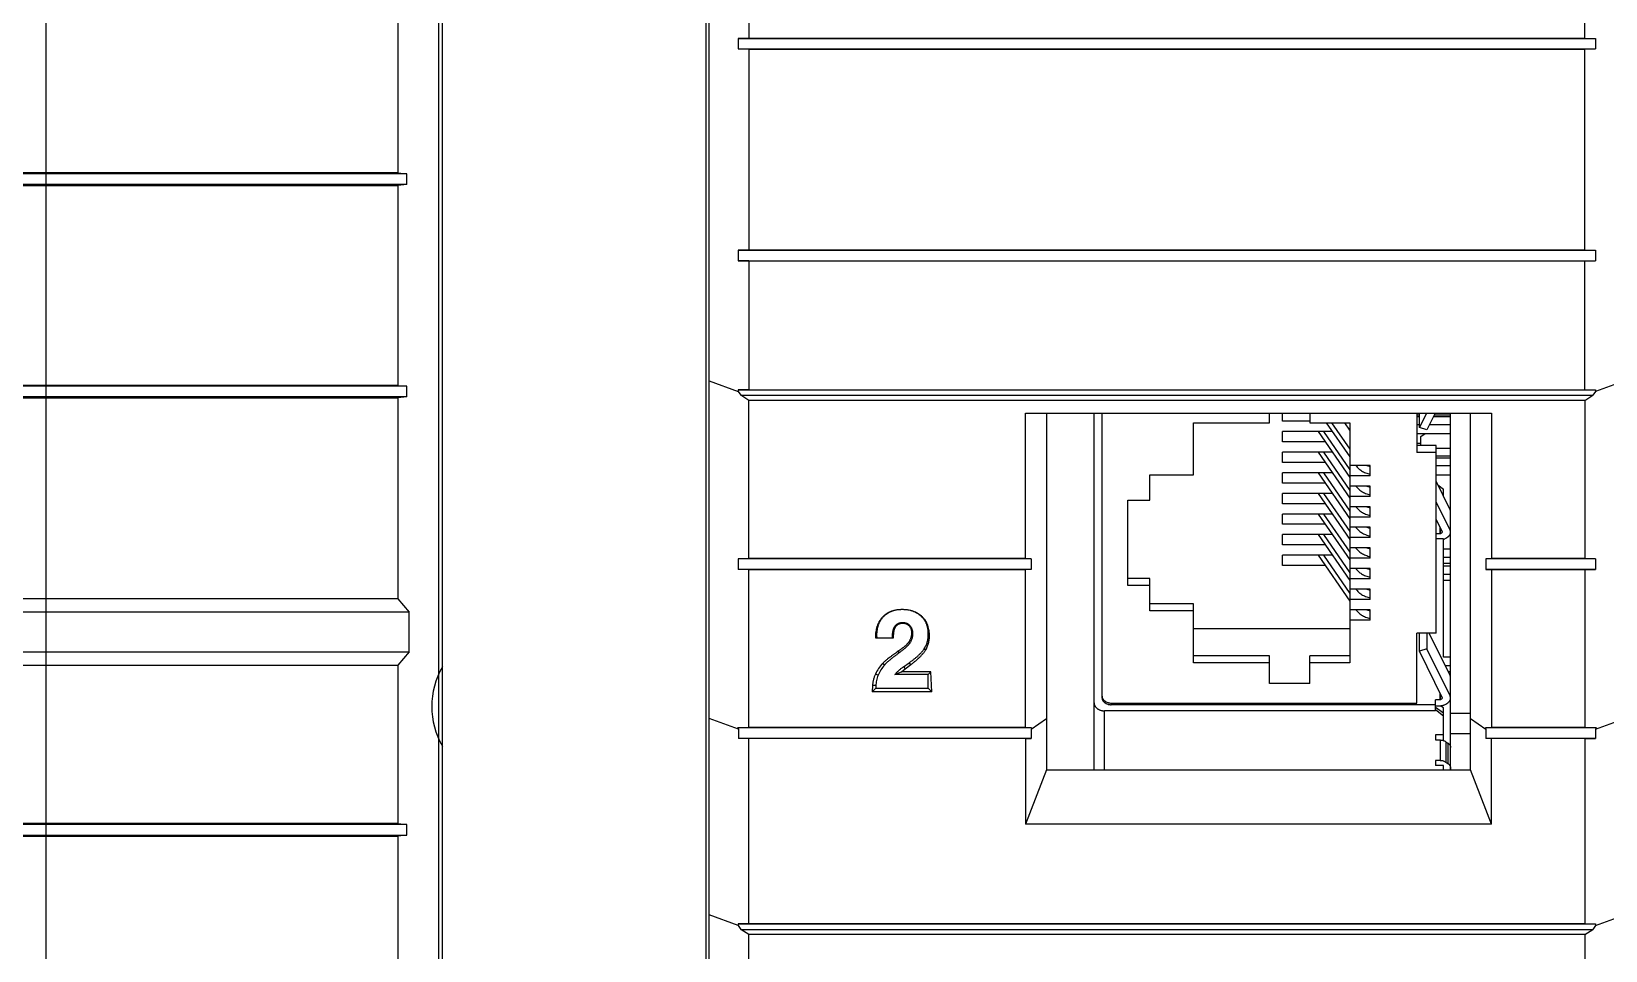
# Model space of a CAD drawing. Header units: millimetres. Extents: x 30557 to 235556, y -116603 to -73383.
# Drawn here: x 52820.7 to 52879.9, y -74009.7 to -73975.1 of the extents above; entities that cross this region are included whole.
import ezdxf

# ---------------------------------------------------------------- set-up
doc = ezdxf.new("R2010")
doc.units = ezdxf.units.MM

# ---------------------------------------------------------------- blocks, each defined once
blk = doc.blocks.new('1756-PA72')
at = {"linetype": 'Continuous'}
for p, q in [((8266.704, 5582.66), (8266.704, 5718.651)), ((8266.563, 5582.66), (8266.563, 5688.909)), ((8265.026, 5638.221), (8265.026, 5630.692)), ((8265.026, 5630.692), (8191.456, 5630.692)), ((8191.484, 5630.222), (8265.026, 5630.222)), ((8265.362, 5630.657), (8191.493, 5630.657)), ((8265.362, 5630.257), (8191.517, 5630.257)), ((8265.026, 5630.692), (8265.362, 5630.657)), ((8265.362, 5630.257), (8265.026, 5630.222)), ((8265.026, 5630.222), (8265.026, 5622.692)), ((8265.362, 5630.257), (8265.362, 5630.657)), ((8265.026, 5622.692), (8192.013, 5622.692)), ((8265.362, 5622.657), (8192.051, 5622.657)), ((8265.026, 5622.692), (8265.362, 5622.657)), ((8265.362, 5622.257), (8265.362, 5622.657)), ((8192.052, 5622.222), (8265.026, 5622.222)), ((8265.362, 5622.257), (8192.084, 5622.257)), ((8265.362, 5622.257), (8265.026, 5622.222)), ((8265.026, 5622.222), (8265.026, 5614.658)), ((8265.026, 5614.658), (8158.015, 5614.658)), ((8265.026, 5614.658), (8265.445, 5614.158)), ((8265.445, 5614.158), (8170.726, 5614.158)), ((8265.445, 5612.658), (8265.445, 5614.158)), ((8170.976, 5612.658), (8265.445, 5612.658)), ((8265.445, 5612.658), (8265.026, 5612.158)), ((8170.939, 5612.158), (8265.026, 5612.158)), ((8265.026, 5612.158), (8265.026, 5606.193)), ((8265.026, 5606.193), (8193.755, 5606.193)), ((8265.362, 5606.158), (8193.795, 5606.158)), ((8265.026, 5606.193), (8265.362, 5606.158)), ((8265.362, 5605.758), (8265.362, 5606.158)), ((8193.816, 5605.723), (8265.026, 5605.723)), ((8193.847, 5605.758), (8265.362, 5605.758)), ((8265.362, 5605.758), (8265.026, 5605.723)), ((8265.026, 5605.723), (8265.026, 5598.194))]:
    blk.add_line(p, q, dxfattribs=at)
blk = doc.blocks.new('1756-EN2TR-Z')
at = {"color": 7, "linetype": 'Continuous'}
for p, q in [((0, 0), (0, 77.377)), ((1.495, 67.221), (1.495, 59.659)), ((32.96, 59.659), (32.96, 67.221)), ((1.495, 59.659), (1.096, 59.652)), ((1.096, 59.652), (1.096, 59.253)), ((1.096, 59.652), (33.358, 59.652)), ((1.096, 59.253), (33.358, 59.253)), ((1.495, 59.246), (1.096, 59.253)), ((1.495, 59.659), (32.96, 59.659)), ((1.495, 59.246), (1.495, 51.685)), ((1.495, 59.246), (32.96, 59.246)), ((32.96, 59.659), (33.358, 59.652)), ((32.96, 59.246), (33.358, 59.253)), ((32.96, 51.685), (32.96, 59.246)), ((33.358, 59.652), (33.358, 59.253)), ((1.495, 51.685), (1.096, 51.678)), ((1.096, 51.678), (33.358, 51.678)), ((1.096, 51.678), (1.096, 51.279)), ((1.495, 51.685), (32.96, 51.685)), ((32.96, 51.685), (33.358, 51.678)), ((33.358, 51.678), (33.358, 51.279)), ((1.096, 51.279), (33.358, 51.279)), ((1.495, 51.272), (1.096, 51.279)), ((1.495, 51.272), (32.96, 51.272)), ((1.495, 51.272), (1.495, 46.424)), ((32.96, 51.272), (33.358, 51.279)), ((32.96, 46.424), (32.96, 51.272)), ((0, 46.761), (1.096, 46.362)), ((1.495, 46.424), (1.096, 46.417)), ((1.096, 46.417), (33.358, 46.417)), ((1.096, 46.417), (1.096, 46.362)), ((1.096, 46.362), (1.193, 46.212)), ((1.495, 46.018), (1.193, 46.212)), ((1.193, 46.212), (33.262, 46.212)), ((1.495, 46.424), (32.96, 46.424)), ((32.96, 46.424), (33.358, 46.417)), ((32.96, 46.018), (33.262, 46.212)), ((33.358, 46.362), (33.262, 46.212)), ((34.455, 46.761), (33.358, 46.362)), ((33.358, 46.417), (33.358, 46.362)), ((32.96, 46.018), (1.495, 46.018)), ((1.495, 40.064), (1.495, 46.018)), ((32.96, 46.018), (32.96, 40.064)), ((11.903, 45.539), (29.446, 45.539)), ((11.903, 40.064), (11.903, 45.539)), ((12.7, 45.539), (12.7, 32.112)), ((14.484, 32.112), (14.484, 45.539)), ((14.783, 45.539), (14.783, 34.828)), ((18.232, 45.179), (21.088, 45.179)), ((18.232, 43.22), (18.232, 45.179)), ((21.088, 45.179), (21.088, 45.539)), ((21.582, 45.234), (21.582, 45.539)), ((22.599, 45.234), (21.582, 45.234)), ((22.599, 45.539), (22.599, 45.179)), ((22.599, 45.179), (24.114, 45.179)), ((23.222, 45.179), (24.114, 43.893)), ((23.424, 45.179), (24.114, 44.184)), ((24.114, 44.904), (23.923, 45.179)), ((24.114, 45.179), (24.114, 36.143)), ((26.635, 45.539), (26.635, 44.064)), ((26.635, 45.484), (26.732, 45.484)), ((26.635, 45.413), (26.732, 45.413)), ((26.635, 45.12), (26.732, 45.12)), ((26.732, 44.997), (26.732, 45.539)), ((26.998, 45.539), (26.732, 44.997)), ((27.318, 45.539), (27.012, 44.917)), ((27.112, 45.12), (27.901, 45.12)), ((27.256, 45.413), (27.901, 45.413)), ((27.291, 45.484), (27.901, 45.484)), ((27.901, 32.112), (27.901, 45.539)), ((28.649, 32.112), (28.649, 45.539)), ((29.446, 45.539), (29.446, 40.064)), ((23.453, 44.846), (21.582, 44.846)), ((21.582, 44.458), (21.582, 44.846)), ((23.184, 44.458), (21.582, 44.458)), ((22.915, 44.846), (24.114, 43.117)), ((23.117, 44.846), (24.114, 43.408)), ((26.635, 44.771), (27.901, 44.771)), ((27.012, 44.917), (26.732, 44.997)), ((26.789, 44.663), (26.943, 44.771)), ((26.789, 44.326), (26.789, 44.663)), ((23.453, 44.071), (21.582, 44.071)), ((21.582, 43.683), (21.582, 44.071)), ((22.915, 44.071), (24.114, 42.341)), ((23.117, 44.071), (24.114, 42.632)), ((27.357, 44.326), (26.635, 44.326)), ((27.357, 44.064), (26.635, 44.064)), ((27.357, 37.259), (27.357, 44.326)), ((27.357, 44.226), (27.901, 44.226)), ((27.357, 43.933), (27.901, 43.933)), ((27.357, 43.861), (27.901, 43.861)), ((23.184, 43.683), (21.582, 43.683)), ((23.453, 43.295), (21.582, 43.295)), ((21.582, 42.907), (21.582, 43.295)), ((22.915, 43.295), (24.114, 41.565)), ((23.117, 43.295), (24.114, 41.856)), ((24.873, 43.571), (24.114, 43.571)), ((24.337, 43.571), (24.34, 43.566)), ((24.745, 43.57), (24.873, 43.532)), ((24.873, 43.183), (24.873, 43.571)), ((27.357, 43.568), (27.901, 43.568)), ((16.589, 43.22), (18.232, 43.22)), ((16.589, 42.265), (16.589, 43.22)), ((23.184, 42.907), (21.582, 42.907)), ((24.873, 43.183), (24.114, 43.183)), ((24.873, 42.795), (24.114, 42.795)), ((24.337, 42.795), (24.34, 42.791)), ((24.745, 42.795), (24.873, 42.756)), ((24.873, 42.407), (24.873, 42.795)), ((27.357, 43.219), (27.901, 43.219)), ((27.882, 41.906), (27.357, 42.974)), ((27.421, 42.844), (27.632, 42.682)), ((27.632, 42.415), (27.632, 42.682)), ((15.75, 42.265), (16.589, 42.265)), ((15.75, 39.057), (15.75, 42.265)), ((23.453, 42.519), (21.582, 42.519)), ((21.582, 42.131), (21.582, 42.519)), ((23.184, 42.131), (21.582, 42.131)), ((22.915, 42.519), (24.114, 40.789)), ((23.117, 42.519), (24.114, 41.08)), ((24.873, 42.407), (24.114, 42.407)), ((27.882, 41.137), (27.357, 42.205)), ((23.453, 41.743), (21.582, 41.743)), ((21.582, 41.355), (21.582, 41.743)), ((22.915, 41.743), (24.114, 40.014)), ((23.117, 41.743), (24.114, 40.305)), ((24.873, 42.019), (24.114, 42.019)), ((24.873, 41.631), (24.114, 41.631)), ((24.337, 42.019), (24.34, 42.015)), ((24.745, 42.019), (24.873, 41.98)), ((24.873, 41.631), (24.873, 42.019)), ((27.602, 41.057), (27.357, 41.555)), ((23.184, 41.355), (21.582, 41.355)), ((23.453, 40.967), (21.582, 40.967)), ((21.582, 40.579), (21.582, 40.967)), ((22.915, 40.967), (24.114, 39.238)), ((23.117, 40.967), (24.114, 39.529)), ((24.873, 41.243), (24.114, 41.243)), ((24.337, 41.243), (24.34, 41.239)), ((24.745, 41.243), (24.873, 41.204)), ((24.873, 40.855), (24.873, 41.243)), ((27.507, 40.999), (27.357, 40.999)), ((27.507, 40.999), (27.526, 41.005)), ((27.526, 41.005), (27.602, 41.057)), ((27.725, 40.834), (27.801, 40.886)), ((23.184, 40.579), (21.582, 40.579)), ((24.873, 40.855), (24.114, 40.855)), ((24.873, 40.467), (24.114, 40.467)), ((24.337, 40.467), (24.34, 40.463)), ((24.745, 40.467), (24.873, 40.429)), ((24.873, 40.079), (24.873, 40.467)), ((27.632, 40.807), (27.357, 40.807)), ((27.632, 36.349), (27.632, 40.807)), ((27.632, 40.428), (27.901, 40.428)), ((1.495, 40.064), (1.096, 40.055)), ((12.115, 40.055), (1.096, 40.055)), ((1.096, 40.055), (1.096, 39.656)), ((11.903, 40.064), (1.495, 40.064)), ((11.903, 40.064), (12.115, 40.055)), ((12.115, 40.055), (12.115, 39.656)), ((23.453, 40.192), (21.582, 40.192)), ((21.582, 39.804), (21.582, 40.192)), ((23.184, 39.804), (21.582, 39.804)), ((22.915, 40.192), (24.114, 38.462)), ((23.117, 40.192), (24.114, 38.753)), ((24.873, 40.079), (24.114, 40.079)), ((24.873, 39.692), (24.114, 39.692)), ((24.337, 39.692), (24.34, 39.687)), ((24.745, 39.691), (24.873, 39.653)), ((24.873, 39.304), (24.873, 39.692)), ((27.632, 40.119), (27.901, 40.119)), ((27.632, 39.89), (27.901, 39.89)), ((27.632, 39.794), (27.901, 39.794)), ((29.446, 40.064), (29.234, 40.055)), ((33.358, 40.055), (29.234, 40.055)), ((29.234, 40.055), (29.234, 39.656)), ((32.96, 40.064), (29.446, 40.064)), ((32.96, 40.064), (33.358, 40.055)), ((33.358, 40.055), (33.358, 39.656)), ((12.115, 39.656), (1.096, 39.656)), ((1.495, 39.647), (1.096, 39.656)), ((11.903, 39.647), (1.495, 39.647)), ((1.495, 33.704), (1.495, 39.647)), ((12.115, 39.656), (11.903, 39.647)), ((11.903, 33.704), (11.903, 39.647)), ((16.589, 39.319), (15.75, 39.319)), ((16.589, 38.103), (16.589, 39.319)), ((24.873, 39.304), (24.114, 39.304)), ((27.632, 39.484), (27.901, 39.484)), ((27.632, 39.255), (27.901, 39.255)), ((33.358, 39.656), (29.234, 39.656)), ((29.234, 39.656), (29.446, 39.647)), ((32.96, 39.647), (29.446, 39.647)), ((29.446, 39.647), (29.446, 33.704)), ((32.96, 39.647), (33.358, 39.656)), ((32.96, 39.647), (32.96, 33.704)), ((16.589, 39.057), (15.75, 39.057)), ((24.873, 38.916), (24.114, 38.916)), ((24.873, 38.528), (24.114, 38.528)), ((24.337, 38.916), (24.34, 38.912)), ((24.745, 38.916), (24.873, 38.877)), ((24.873, 38.528), (24.873, 38.916)), ((18.232, 38.365), (16.589, 38.365)), ((18.232, 38.103), (16.589, 38.103)), ((18.232, 36.143), (18.232, 38.365)), ((24.873, 38.14), (24.114, 38.14)), ((24.337, 38.14), (24.34, 38.136)), ((24.745, 38.14), (24.873, 38.101)), ((24.873, 37.752), (24.873, 38.14)), ((24.114, 37.417), (18.232, 37.417)), ((24.873, 37.752), (24.114, 37.752)), ((6.257, 37.18), (6.254, 37.079)), ((6.254, 37.079), (6.941, 37.079)), ((6.301, 37.18), (6.303, 37.079)), ((27.357, 37.259), (26.635, 37.259)), ((26.635, 34.625), (26.635, 37.259)), ((26.732, 36.581), (26.732, 37.259)), ((27.012, 37.259), (27.012, 36.662)), ((27.882, 35.661), (27.097, 37.259)), ((7.312, 35.993), (7.526, 36.143)), ((21.088, 36.405), (18.232, 36.405)), ((21.088, 36.143), (18.232, 36.143)), ((21.088, 35.366), (21.088, 36.405)), ((24.114, 36.405), (22.599, 36.405)), ((22.599, 35.366), (22.599, 36.405)), ((24.114, 36.143), (22.599, 36.143)), ((27.012, 36.662), (26.732, 36.581)), ((27.602, 34.811), (26.732, 36.581)), ((27.882, 34.892), (27.012, 36.662)), ((27.901, 36.349), (27.632, 36.349)), ((8.24, 35.696), (6.99, 35.696)), ((7.238, 35.802), (7.37, 35.911)), ((8.345, 35.802), (7.238, 35.802)), ((7.37, 35.911), (7.59, 36.074)), ((8.24, 35.696), (8.345, 35.802)), ((8.24, 35.189), (8.24, 35.696)), ((8.378, 35.051), (8.345, 35.802)), ((27.901, 36.028), (27.701, 36.028)), ((27.901, 35.799), (27.814, 35.799)), ((6.145, 35.284), (6.135, 35.051)), ((6.273, 35.189), (6.135, 35.051)), ((8.378, 35.051), (6.135, 35.051)), ((6.273, 35.284), (6.273, 35.189)), ((6.273, 35.189), (8.24, 35.189)), ((8.24, 35.189), (8.378, 35.051)), ((22.599, 35.366), (21.088, 35.366)), ((15.132, 34.625), (26.635, 34.625)), ((27.333, 34.561), (15.132, 34.561)), ((27.507, 34.753), (27.333, 34.753)), ((27.333, 34.332), (27.333, 34.753)), ((27.333, 34.524), (27.507, 34.524)), ((27.632, 34.251), (27.333, 34.461)), ((27.333, 34.38), (27.632, 34.149)), ((27.507, 34.753), (27.526, 34.759)), ((27.632, 34.443), (27.516, 34.525)), ((27.526, 34.759), (27.602, 34.811)), ((27.632, 33.216), (27.632, 34.443)), ((27.725, 34.588), (27.801, 34.64)), ((1.097, 33.639), (0, 34.039)), ((12.115, 33.639), (12.7, 34.039)), ((27.333, 34.332), (14.883, 34.332)), ((28.649, 34.039), (29.234, 33.639)), ((33.358, 33.639), (34.455, 34.039)), ((1.495, 33.704), (1.062, 33.694)), ((12.134, 33.694), (1.062, 33.694)), ((1.062, 33.694), (1.097, 33.639)), ((1.097, 33.639), (1.097, 33.295)), ((1.495, 33.288), (1.097, 33.295)), ((12.115, 33.295), (1.097, 33.295)), ((11.903, 33.704), (1.495, 33.704)), ((11.903, 33.288), (1.495, 33.288)), ((1.495, 26.317), (1.495, 33.288)), ((11.903, 33.704), (12.134, 33.694)), ((11.903, 33.288), (12.115, 33.295)), ((11.903, 33.288), (11.903, 30.06)), ((12.134, 33.694), (12.115, 33.639)), ((12.115, 33.639), (12.115, 33.295)), ((27.632, 33.427), (27.333, 33.427)), ((27.333, 33.427), (27.333, 33.235)), ((27.333, 33.235), (27.507, 33.235)), ((29.446, 33.704), (29.215, 33.694)), ((33.393, 33.694), (29.215, 33.694)), ((29.215, 33.694), (29.234, 33.639)), ((29.234, 33.639), (29.234, 33.295)), ((33.358, 33.295), (29.234, 33.295)), ((29.446, 33.288), (29.234, 33.295)), ((32.96, 33.704), (29.446, 33.704)), ((32.96, 33.288), (29.446, 33.288)), ((29.446, 30.06), (29.446, 33.288)), ((32.96, 33.704), (33.393, 33.694)), ((32.96, 33.288), (33.358, 33.295)), ((32.96, 33.288), (32.96, 26.317)), ((33.393, 33.694), (33.358, 33.639)), ((33.358, 33.639), (33.358, 33.295)), ((27.725, 33.171), (27.801, 33.119)), ((12.7, 32.112), (11.903, 30.06)), ((12.7, 32.112), (28.649, 32.112)), ((27.507, 32.466), (27.333, 32.466)), ((27.333, 32.466), (27.333, 32.274)), ((27.632, 32.274), (27.333, 32.274)), ((27.632, 32.112), (27.632, 32.274)), ((27.725, 32.402), (27.801, 32.35)), ((29.446, 30.06), (28.649, 32.112)), ((29.446, 30.06), (11.903, 30.06)), ((1.096, 26.256), (0, 26.655)), ((1.495, 26.317), (1.096, 26.31)), ((1.096, 26.31), (33.358, 26.31)), ((1.096, 26.31), (1.096, 26.256)), ((1.096, 26.256), (1.193, 26.106)), ((1.193, 26.106), (33.262, 26.106)), ((1.495, 25.912), (1.193, 26.106)), ((32.96, 26.317), (1.495, 26.317)), ((32.96, 26.317), (33.358, 26.31)), ((32.96, 25.912), (33.262, 26.106)), ((33.358, 26.256), (33.262, 26.106)), ((33.358, 26.256), (34.455, 26.655)), ((33.358, 26.31), (33.358, 26.256)), ((32.96, 25.912), (1.495, 25.912)), ((1.495, 20.426), (1.495, 25.912)), ((32.96, 25.912), (32.96, 20.426))]:
    blk.add_line(p, q, dxfattribs=at)
at = {"color": 9, "linetype": 'Continuous'}
for p, q in [((26.789, 44.402), (26.635, 44.402)), ((24.34, 43.566), (24.34, 43.571)), ((24.34, 42.791), (24.34, 42.795)), ((24.34, 42.015), (24.34, 42.019)), ((27.882, 41.906), (27.882, 41.137)), ((24.34, 41.239), (24.34, 41.243)), ((27.507, 40.999), (27.507, 41.251)), ((27.526, 41.005), (27.526, 41.211)), ((24.34, 40.463), (24.34, 40.467)), ((24.34, 39.687), (24.34, 39.692)), ((24.34, 38.912), (24.34, 38.916)), ((7.268, 38.143), (7.268, 38.145)), ((24.34, 38.136), (24.34, 38.14)), ((6.553, 37.873), (6.543, 37.882)), ((7.001, 37.532), (7.024, 37.514)), ((7.282, 37.66), (7.282, 37.635)), ((7.555, 37.541), (7.533, 37.522)), ((7.975, 37.896), (7.984, 37.905)), ((6.301, 37.18), (6.257, 37.18)), ((7.562, 36.902), (7.514, 36.931)), ((7.657, 37.239), (7.616, 37.239)), ((8.246, 37.215), (8.289, 37.215)), ((7.154, 36.519), (7.112, 36.576)), ((8.096, 36.673), (8.153, 36.636)), ((6.358, 35.676), (6.258, 35.718)), ((6.595, 36.056), (6.527, 36.117)), ((7.312, 35.993), (7.37, 35.911)), ((27.882, 35.661), (27.882, 34.892)), ((6.273, 35.284), (6.145, 35.284)), ((27.507, 34.753), (27.507, 35.005)), ((27.526, 34.759), (27.526, 34.965)), ((15.132, 34.561), (15.132, 34.625)), ((14.883, 32.112), (14.883, 34.332)), ((28.649, 34.233), (27.901, 34.233)), ((27.507, 33.235), (27.507, 32.466)), ((28.649, 33.471), (27.901, 33.471)), ((27.725, 33.171), (27.725, 32.402)), ((27.801, 33.119), (27.801, 32.35))]:
    blk.add_line(p, q, dxfattribs=at)
at = {"color": 7, "linetype": 'Continuous'}
for centre, radius, start, end in [((7.605, 35.099), 1.483, 136.66153, 155.34403), ((7.603, 35.164), 1.346, 138.48377, 157.64085)]:
    blk.add_arc(centre, radius, start, end, dxfattribs=at)
for points, knots in [([(24.34, 43.566), (24.353, 43.548), (24.382, 43.511), (24.433, 43.459), (24.491, 43.412), (24.556, 43.368), (24.628, 43.329), (24.705, 43.294), (24.787, 43.264), (24.844, 43.248), (24.873, 43.241)], [0, 0, 0, 0, 0.107895, 0.220681, 0.338599, 0.461674, 0.589744, 0.722483, 0.859427, 1, 1, 1, 1]), ([(24.34, 42.791), (24.353, 42.772), (24.382, 42.735), (24.433, 42.684), (24.491, 42.636), (24.556, 42.592), (24.628, 42.553), (24.705, 42.518), (24.787, 42.488), (24.844, 42.472), (24.873, 42.465)], [0, 0, 0, 0, 0.107895, 0.220681, 0.338599, 0.461674, 0.589744, 0.722483, 0.859427, 1, 1, 1, 1]), ([(24.34, 42.015), (24.353, 41.996), (24.382, 41.959), (24.433, 41.908), (24.491, 41.86), (24.556, 41.816), (24.628, 41.777), (24.705, 41.742), (24.787, 41.713), (24.844, 41.696), (24.873, 41.689)], [0, 0, 0, 0, 0.107895, 0.220681, 0.338599, 0.461674, 0.589744, 0.722483, 0.859427, 1, 1, 1, 1]), ([(27.901, 41.826), (27.901, 41.832), (27.9, 41.846), (27.897, 41.867), (27.891, 41.887), (27.885, 41.9), (27.882, 41.906)], [0, 0, 0, 0, 0.246623, 0.494637, 0.745362, 1, 1, 1, 1]), ([(24.34, 41.239), (24.353, 41.22), (24.382, 41.183), (24.433, 41.132), (24.491, 41.084), (24.556, 41.041), (24.628, 41.001), (24.705, 40.966), (24.787, 40.937), (24.844, 40.921), (24.873, 40.913)], [0, 0, 0, 0, 0.107895, 0.220681, 0.338599, 0.461674, 0.589744, 0.722483, 0.859427, 1, 1, 1, 1]), ([(27.801, 40.886), (27.809, 40.891), (27.824, 40.902), (27.844, 40.921), (27.861, 40.941), (27.875, 40.963), (27.887, 40.985), (27.895, 41.009), (27.9, 41.033), (27.901, 41.049), (27.901, 41.057)], [0, 0, 0, 0, 0.136211, 0.26867, 0.397437, 0.522745, 0.645003, 0.764794, 0.882846, 1, 1, 1, 1]), ([(27.901, 41.057), (27.901, 41.064), (27.9, 41.077), (27.897, 41.098), (27.891, 41.118), (27.885, 41.131), (27.882, 41.137)], [0, 0, 0, 0, 0.246623, 0.494637, 0.745362, 1, 1, 1, 1]), ([(24.34, 40.463), (24.353, 40.444), (24.382, 40.407), (24.433, 40.356), (24.491, 40.309), (24.556, 40.265), (24.628, 40.225), (24.705, 40.191), (24.787, 40.161), (24.844, 40.145), (24.873, 40.138)], [0, 0, 0, 0, 0.107895, 0.220681, 0.338599, 0.461674, 0.589744, 0.722483, 0.859427, 1, 1, 1, 1]), ([(27.632, 40.789), (27.649, 40.794), (27.681, 40.807), (27.711, 40.824), (27.725, 40.834)], [0, 0, 0, 0, 0.508868, 1, 1, 1, 1]), ([(24.34, 39.687), (24.353, 39.669), (24.382, 39.632), (24.433, 39.58), (24.491, 39.533), (24.556, 39.489), (24.628, 39.45), (24.705, 39.415), (24.787, 39.385), (24.844, 39.369), (24.873, 39.362)], [0, 0, 0, 0, 0.107895, 0.220681, 0.338599, 0.461674, 0.589744, 0.722483, 0.859427, 1, 1, 1, 1]), ([(24.34, 38.912), (24.353, 38.893), (24.382, 38.856), (24.433, 38.805), (24.491, 38.757), (24.556, 38.713), (24.628, 38.674), (24.705, 38.639), (24.787, 38.609), (24.844, 38.593), (24.873, 38.586)], [0, 0, 0, 0, 0.107895, 0.220681, 0.338599, 0.461674, 0.589744, 0.722483, 0.859427, 1, 1, 1, 1]), ([(7.268, 38.145), (7.233, 38.145), (7.164, 38.143), (7.061, 38.132), (6.976, 38.115), (6.911, 38.098), (6.863, 38.082), (6.816, 38.064), (6.771, 38.044), (6.728, 38.022), (6.687, 37.997), (6.648, 37.971), (6.611, 37.943), (6.576, 37.913), (6.554, 37.893), (6.543, 37.882)], [0, 0, 0, 0, 0.131432, 0.262372, 0.392165, 0.456403, 0.520052, 0.583013, 0.645199, 0.706544, 0.767006, 0.826566, 0.88523, 0.943027, 1, 1, 1, 1]), ([(7.268, 38.143), (7.23, 38.143), (7.157, 38.14), (7.051, 38.127), (6.967, 38.11), (6.903, 38.091), (6.858, 38.075), (6.814, 38.057), (6.772, 38.037), (6.731, 38.015), (6.692, 37.991), (6.655, 37.964), (6.619, 37.936), (6.585, 37.905), (6.564, 37.884), (6.553, 37.873)], [0, 0, 0, 0, 0.143022, 0.278481, 0.407415, 0.46982, 0.531049, 0.591272, 0.650663, 0.709407, 0.767688, 0.825698, 0.883627, 0.941665, 1, 1, 1, 1]), ([(7.984, 37.905), (7.972, 37.915), (7.949, 37.934), (7.913, 37.961), (7.875, 37.986), (7.835, 38.01), (7.794, 38.032), (7.751, 38.052), (7.707, 38.071), (7.661, 38.087), (7.614, 38.101), (7.55, 38.117), (7.468, 38.132), (7.368, 38.143), (7.301, 38.145), (7.268, 38.145)], [0, 0, 0, 0, 0.057691, 0.116127, 0.175333, 0.235319, 0.296081, 0.357597, 0.419826, 0.482712, 0.546185, 0.610164, 0.739275, 0.869411, 1, 1, 1, 1]), ([(7.975, 37.896), (7.964, 37.906), (7.941, 37.926), (7.905, 37.954), (7.868, 37.98), (7.83, 38.004), (7.79, 38.026), (7.75, 38.046), (7.707, 38.065), (7.664, 38.081), (7.619, 38.096), (7.557, 38.113), (7.475, 38.129), (7.373, 38.14), (7.303, 38.143), (7.268, 38.143)], [0, 0, 0, 0, 0.059194, 0.118147, 0.177007, 0.235926, 0.295055, 0.354546, 0.414547, 0.475205, 0.536661, 0.599054, 0.727144, 0.860496, 1, 1, 1, 1]), ([(24.34, 38.136), (24.353, 38.117), (24.382, 38.08), (24.433, 38.029), (24.491, 37.981), (24.556, 37.937), (24.628, 37.898), (24.705, 37.863), (24.787, 37.834), (24.844, 37.817), (24.873, 37.81)], [0, 0, 0, 0, 0.107895, 0.220681, 0.338599, 0.461674, 0.589744, 0.722483, 0.859427, 1, 1, 1, 1]), ([(6.543, 37.882), (6.531, 37.87), (6.507, 37.845), (6.474, 37.806), (6.443, 37.765), (6.415, 37.724), (6.39, 37.681), (6.367, 37.638), (6.346, 37.594), (6.328, 37.549), (6.313, 37.504), (6.294, 37.444), (6.277, 37.367), (6.263, 37.274), (6.258, 37.212), (6.257, 37.18)], [0, 0, 0, 0, 0.067093, 0.133257, 0.198545, 0.263019, 0.326754, 0.389828, 0.452322, 0.514315, 0.575883, 0.637097, 0.758683, 0.879539, 1, 1, 1, 1]), ([(6.553, 37.873), (6.543, 37.862), (6.522, 37.839), (6.494, 37.804), (6.467, 37.767), (6.442, 37.729), (6.42, 37.69), (6.399, 37.65), (6.38, 37.608), (6.364, 37.565), (6.349, 37.521), (6.336, 37.476), (6.325, 37.43), (6.314, 37.366), (6.304, 37.283), (6.301, 37.215), (6.301, 37.18)], [0, 0, 0, 0, 0.060673, 0.120877, 0.180767, 0.240503, 0.300243, 0.360145, 0.420366, 0.481056, 0.542366, 0.604437, 0.667407, 0.731406, 0.862949, 1, 1, 1, 1]), ([(6.892, 37.079), (6.892, 37.092), (6.893, 37.118), (6.895, 37.156), (6.898, 37.193), (6.901, 37.228), (6.905, 37.262), (6.91, 37.294), (6.916, 37.325), (6.922, 37.354), (6.929, 37.381), (6.937, 37.407), (6.946, 37.432), (6.955, 37.455), (6.966, 37.477), (6.98, 37.503), (6.992, 37.521), (7.001, 37.532)], [0, 0, 0, 0, 0.083697, 0.164333, 0.241935, 0.316535, 0.388171, 0.456886, 0.52273, 0.585763, 0.646053, 0.703682, 0.758743, 0.811346, 0.861619, 0.909709, 1, 1, 1, 1]), ([(6.941, 37.079), (6.941, 37.097), (6.94, 37.134), (6.942, 37.19), (6.944, 37.236), (6.948, 37.273), (6.952, 37.3), (6.956, 37.328), (6.961, 37.355), (6.967, 37.383), (6.975, 37.41), (6.984, 37.437), (6.995, 37.463), (7.008, 37.489), (7.019, 37.506), (7.024, 37.514)], [0, 0, 0, 0, 0.123367, 0.246746, 0.370214, 0.432022, 0.493904, 0.555892, 0.618026, 0.680365, 0.74299, 0.806024, 0.86965, 0.934156, 1, 1, 1, 1]), ([(7.001, 37.532), (7.009, 37.543), (7.023, 37.557), (7.042, 37.575), (7.057, 37.588), (7.072, 37.599), (7.088, 37.61), (7.105, 37.619), (7.122, 37.628), (7.14, 37.635), (7.158, 37.642), (7.177, 37.647), (7.204, 37.653), (7.239, 37.658), (7.267, 37.66), (7.282, 37.66)], [0, 0, 0, 0, 0.124886, 0.185977, 0.246424, 0.306441, 0.366247, 0.426064, 0.486115, 0.546621, 0.607799, 0.669857, 0.732999, 0.863247, 1, 1, 1, 1]), ([(7.024, 37.514), (7.031, 37.523), (7.042, 37.536), (7.057, 37.552), (7.07, 37.564), (7.084, 37.575), (7.098, 37.585), (7.114, 37.595), (7.13, 37.604), (7.147, 37.611), (7.165, 37.618), (7.184, 37.623), (7.209, 37.629), (7.242, 37.634), (7.269, 37.635), (7.282, 37.635)], [0, 0, 0, 0, 0.112799, 0.170338, 0.228754, 0.288132, 0.348544, 0.410032, 0.472602, 0.536211, 0.600771, 0.666157, 0.732216, 0.865661, 1, 1, 1, 1]), ([(7.282, 37.66), (7.296, 37.66), (7.324, 37.658), (7.364, 37.653), (7.396, 37.645), (7.42, 37.637), (7.437, 37.63), (7.454, 37.622), (7.47, 37.613), (7.486, 37.603), (7.501, 37.593), (7.516, 37.581), (7.534, 37.565), (7.547, 37.551), (7.555, 37.541)], [0, 0, 0, 0, 0.137316, 0.268355, 0.394382, 0.455967, 0.516827, 0.577147, 0.637116, 0.696925, 0.756761, 0.816812, 0.877259, 1, 1, 1, 1]), ([(7.282, 37.635), (7.295, 37.635), (7.32, 37.634), (7.351, 37.63), (7.376, 37.624), (7.394, 37.619), (7.411, 37.613), (7.428, 37.606), (7.444, 37.598), (7.459, 37.589), (7.474, 37.579), (7.487, 37.569), (7.5, 37.558), (7.516, 37.543), (7.526, 37.531), (7.533, 37.522)], [0, 0, 0, 0, 0.133701, 0.266569, 0.332393, 0.397606, 0.46207, 0.525668, 0.588314, 0.649956, 0.710583, 0.770217, 0.828906, 0.886719, 1, 1, 1, 1]), ([(7.533, 37.522), (7.541, 37.512), (7.557, 37.491), (7.576, 37.457), (7.591, 37.422), (7.602, 37.386), (7.61, 37.35), (7.616, 37.301), (7.617, 37.264), (7.616, 37.239)], [0, 0, 0, 0, 0.131495, 0.260011, 0.386137, 0.510488, 0.633634, 0.756055, 1, 1, 1, 1]), ([(7.555, 37.541), (7.564, 37.532), (7.58, 37.511), (7.6, 37.478), (7.618, 37.443), (7.632, 37.406), (7.644, 37.367), (7.652, 37.326), (7.656, 37.284), (7.657, 37.254), (7.657, 37.239)], [0, 0, 0, 0, 0.118924, 0.237653, 0.357199, 0.478553, 0.602662, 0.730411, 0.862612, 1, 1, 1, 1]), ([(8.246, 37.215), (8.246, 37.25), (8.244, 37.319), (8.233, 37.404), (8.22, 37.468), (8.208, 37.515), (8.194, 37.56), (8.179, 37.603), (8.16, 37.645), (8.14, 37.685), (8.118, 37.724), (8.094, 37.762), (8.067, 37.798), (8.039, 37.832), (8.008, 37.865), (7.986, 37.886), (7.975, 37.896)], [0, 0, 0, 0, 0.140259, 0.27366, 0.338142, 0.40133, 0.463382, 0.524463, 0.584749, 0.644419, 0.703657, 0.762653, 0.821596, 0.880677, 0.940084, 1, 1, 1, 1]), ([(8.289, 37.215), (8.288, 37.246), (8.284, 37.292), (8.276, 37.354), (8.265, 37.416), (8.251, 37.477), (8.232, 37.537), (8.215, 37.582), (8.196, 37.626), (8.174, 37.669), (8.15, 37.712), (8.122, 37.754), (8.092, 37.794), (8.059, 37.833), (8.023, 37.87), (7.997, 37.894), (7.984, 37.905)], [0, 0, 0, 0, 0.119761, 0.179789, 0.239966, 0.36095, 0.421913, 0.483281, 0.54514, 0.607584, 0.670714, 0.734633, 0.799438, 0.865223, 0.932059, 1, 1, 1, 1]), ([(7.514, 36.931), (7.512, 36.926), (7.506, 36.918), (7.493, 36.9), (7.476, 36.879), (7.455, 36.855), (7.432, 36.831), (7.408, 36.808), (7.384, 36.785), (7.358, 36.763), (7.333, 36.741), (7.307, 36.719), (7.28, 36.698), (7.253, 36.677), (7.216, 36.65), (7.17, 36.616), (7.132, 36.59), (7.112, 36.576)], [0, 0, 0, 0, 0.029342, 0.058928, 0.118723, 0.179233, 0.240339, 0.301948, 0.363991, 0.426411, 0.489165, 0.552217, 0.615537, 0.679104, 0.742894, 0.871084, 1, 1, 1, 1]), ([(7.562, 36.902), (7.558, 36.896), (7.549, 36.882), (7.535, 36.861), (7.519, 36.84), (7.501, 36.818), (7.481, 36.796), (7.46, 36.774), (7.437, 36.75), (7.413, 36.727), (7.386, 36.703), (7.358, 36.678), (7.328, 36.653), (7.297, 36.627), (7.263, 36.6), (7.216, 36.564), (7.179, 36.537), (7.154, 36.519)], [0, 0, 0, 0, 0.042093, 0.086643, 0.133736, 0.183445, 0.235832, 0.290951, 0.348847, 0.40956, 0.473123, 0.539568, 0.60892, 0.681201, 0.756433, 0.834634, 1, 1, 1, 1]), ([(7.616, 37.239), (7.615, 37.226), (7.613, 37.199), (7.607, 37.159), (7.599, 37.12), (7.587, 37.081), (7.573, 37.042), (7.556, 37.004), (7.537, 36.967), (7.522, 36.943), (7.514, 36.931)], [0, 0, 0, 0, 0.122086, 0.244537, 0.367599, 0.491522, 0.616545, 0.742873, 0.870659, 1, 1, 1, 1]), ([(7.657, 37.239), (7.657, 37.224), (7.656, 37.195), (7.652, 37.151), (7.644, 37.108), (7.634, 37.065), (7.62, 37.023), (7.604, 36.982), (7.585, 36.942), (7.57, 36.915), (7.562, 36.902)], [0, 0, 0, 0, 0.125688, 0.249885, 0.373253, 0.496449, 0.620118, 0.744881, 0.871325, 1, 1, 1, 1]), ([(8.096, 36.673), (8.108, 36.692), (8.132, 36.732), (8.162, 36.793), (8.188, 36.858), (8.209, 36.924), (8.226, 36.993), (8.238, 37.065), (8.245, 37.139), (8.246, 37.189), (8.246, 37.215)], [0, 0, 0, 0, 0.120442, 0.240852, 0.361912, 0.4843, 0.60868, 0.735691, 0.865942, 1, 1, 1, 1]), ([(8.153, 36.636), (8.166, 36.658), (8.191, 36.704), (8.222, 36.774), (8.247, 36.846), (8.266, 36.919), (8.279, 36.992), (8.288, 37.067), (8.291, 37.141), (8.29, 37.19), (8.289, 37.215)], [0, 0, 0, 0, 0.129143, 0.256428, 0.382215, 0.506854, 0.630676, 0.753976, 0.877012, 1, 1, 1, 1]), ([(7.112, 36.576), (7.086, 36.559), (7.047, 36.532), (6.996, 36.496), (6.957, 36.468), (6.919, 36.441), (6.88, 36.413), (6.843, 36.385), (6.793, 36.348), (6.744, 36.31), (6.695, 36.271), (6.66, 36.241), (6.625, 36.211), (6.591, 36.18), (6.558, 36.149), (6.537, 36.128), (6.527, 36.117)], [0, 0, 0, 0, 0.127167, 0.190624, 0.253987, 0.317242, 0.38038, 0.443385, 0.50624, 0.631412, 0.693677, 0.755682, 0.81738, 0.878717, 0.939621, 1, 1, 1, 1]), ([(7.154, 36.519), (7.121, 36.495), (7.058, 36.449), (6.982, 36.392), (6.924, 36.348), (6.885, 36.317), (6.847, 36.287), (6.811, 36.257), (6.777, 36.229), (6.745, 36.201), (6.715, 36.175), (6.687, 36.149), (6.661, 36.125), (6.637, 36.101), (6.615, 36.079), (6.602, 36.064), (6.595, 36.056)], [0, 0, 0, 0, 0.166723, 0.321458, 0.394335, 0.464221, 0.531119, 0.595035, 0.655972, 0.713939, 0.768944, 0.820996, 0.87011, 0.916301, 0.959589, 1, 1, 1, 1]), ([(7.526, 36.143), (7.559, 36.167), (7.609, 36.203), (7.673, 36.251), (7.718, 36.286), (7.761, 36.321), (7.802, 36.355), (7.841, 36.389), (7.877, 36.423), (7.912, 36.456), (7.944, 36.488), (7.975, 36.52), (8.003, 36.551), (8.029, 36.582), (8.053, 36.613), (8.076, 36.643), (8.089, 36.663), (8.096, 36.673)], [0, 0, 0, 0, 0.158898, 0.234522, 0.307624, 0.378231, 0.446369, 0.512068, 0.57536, 0.636279, 0.694863, 0.751155, 0.805198, 0.857045, 0.906751, 0.95438, 1, 1, 1, 1]), ([(7.59, 36.074), (7.617, 36.095), (7.672, 36.137), (7.752, 36.201), (7.817, 36.256), (7.867, 36.302), (7.904, 36.336), (7.94, 36.371), (7.975, 36.407), (8.008, 36.443), (8.041, 36.48), (8.072, 36.518), (8.101, 36.556), (8.128, 36.595), (8.145, 36.622), (8.153, 36.636)], [0, 0, 0, 0, 0.129384, 0.257901, 0.385398, 0.448711, 0.511697, 0.574328, 0.636574, 0.698401, 0.759774, 0.820658, 0.881013, 0.940805, 1, 1, 1, 1]), ([(6.258, 35.718), (6.242, 35.683), (6.22, 35.63), (6.195, 35.558), (6.179, 35.504), (6.166, 35.45), (6.156, 35.395), (6.149, 35.34), (6.146, 35.303), (6.145, 35.284)], [0, 0, 0, 0, 0.253886, 0.379712, 0.504839, 0.629331, 0.753277, 0.876788, 1, 1, 1, 1]), ([(6.358, 35.676), (6.344, 35.643), (6.32, 35.576), (6.293, 35.476), (6.277, 35.379), (6.273, 35.315), (6.273, 35.284)], [0, 0, 0, 0, 0.270022, 0.525786, 0.768579, 1, 1, 1, 1]), ([(6.99, 35.696), (7.01, 35.723), (7.056, 35.775), (7.132, 35.85), (7.218, 35.923), (7.28, 35.97), (7.312, 35.993)], [0, 0, 0, 0, 0.228341, 0.470532, 0.727468, 1, 1, 1, 1]), ([(6.99, 35.696), (7.028, 35.715), (7.11, 35.752), (7.193, 35.785), (7.238, 35.802)], [0, 0, 0, 0, 0.473559, 1, 1, 1, 1]), ([(27.901, 35.58), (27.901, 35.587), (27.9, 35.601), (27.897, 35.621), (27.891, 35.641), (27.885, 35.654), (27.882, 35.661)], [0, 0, 0, 0, 0.246623, 0.494637, 0.745362, 1, 1, 1, 1]), ([(14.484, 34.637), (14.484, 34.627), (14.486, 34.607), (14.491, 34.578), (14.501, 34.548), (14.514, 34.52), (14.531, 34.493), (14.551, 34.467), (14.575, 34.443), (14.601, 34.421), (14.63, 34.401), (14.662, 34.383), (14.695, 34.368), (14.731, 34.355), (14.767, 34.345), (14.818, 34.335), (14.857, 34.332), (14.883, 34.332)], [0, 0, 0, 0, 0.054035, 0.108431, 0.16353, 0.219634, 0.276992, 0.33579, 0.396148, 0.458118, 0.521691, 0.586797, 0.653315, 0.721078, 0.789883, 0.859495, 1, 1, 1, 1]), ([(14.783, 34.892), (14.783, 34.884), (14.785, 34.866), (14.79, 34.84), (14.798, 34.815), (14.81, 34.79), (14.824, 34.766), (14.842, 34.743), (14.862, 34.722), (14.885, 34.703), (14.911, 34.685), (14.948, 34.664), (14.988, 34.648), (15.031, 34.636), (15.075, 34.628), (15.11, 34.625), (15.132, 34.625)], [0, 0, 0, 0, 0.054041, 0.108443, 0.163549, 0.21966, 0.277024, 0.335829, 0.396193, 0.458171, 0.521751, 0.586864, 0.721046, 0.789859, 0.859479, 1, 1, 1, 1]), ([(14.783, 34.828), (14.783, 34.82), (14.785, 34.802), (14.79, 34.776), (14.798, 34.75), (14.81, 34.726), (14.824, 34.702), (14.842, 34.679), (14.862, 34.658), (14.885, 34.639), (14.911, 34.621), (14.948, 34.6), (14.988, 34.584), (15.031, 34.572), (15.075, 34.564), (15.11, 34.561), (15.132, 34.561)], [0, 0, 0, 0, 0.054041, 0.108443, 0.163549, 0.21966, 0.277024, 0.335829, 0.396193, 0.458171, 0.521751, 0.586864, 0.721046, 0.789859, 0.859479, 1, 1, 1, 1]), ([(27.507, 34.524), (27.526, 34.524), (27.566, 34.527), (27.614, 34.537), (27.651, 34.55), (27.686, 34.564), (27.71, 34.578), (27.725, 34.588)], [0, 0, 0, 0, 0.258178, 0.51287, 0.637987, 0.761097, 1, 1, 1, 1]), ([(27.801, 34.64), (27.809, 34.646), (27.824, 34.657), (27.844, 34.675), (27.861, 34.696), (27.875, 34.717), (27.887, 34.74), (27.895, 34.763), (27.9, 34.787), (27.901, 34.803), (27.901, 34.811)], [0, 0, 0, 0, 0.136211, 0.26867, 0.397437, 0.522745, 0.645003, 0.764794, 0.882846, 1, 1, 1, 1]), ([(27.901, 34.811), (27.901, 34.818), (27.9, 34.832), (27.897, 34.852), (27.891, 34.872), (27.885, 34.885), (27.882, 34.892)], [0, 0, 0, 0, 0.246623, 0.494637, 0.745362, 1, 1, 1, 1]), ([(27.507, 33.235), (27.526, 33.235), (27.566, 33.232), (27.614, 33.222), (27.651, 33.21), (27.686, 33.195), (27.71, 33.182), (27.725, 33.171)], [0, 0, 0, 0, 0.258178, 0.51287, 0.637987, 0.761097, 1, 1, 1, 1]), ([(27.801, 33.119), (27.809, 33.114), (27.824, 33.103), (27.844, 33.084), (27.861, 33.064), (27.875, 33.042), (27.887, 33.02), (27.895, 32.997), (27.9, 32.973), (27.901, 32.956), (27.901, 32.948)], [0, 0, 0, 0, 0.136211, 0.26867, 0.397437, 0.522745, 0.645003, 0.764794, 0.882846, 1, 1, 1, 1]), ([(27.507, 32.466), (27.526, 32.466), (27.566, 32.464), (27.614, 32.453), (27.651, 32.441), (27.686, 32.426), (27.71, 32.413), (27.725, 32.402)], [0, 0, 0, 0, 0.258178, 0.51287, 0.637987, 0.761097, 1, 1, 1, 1]), ([(27.801, 32.35), (27.809, 32.345), (27.824, 32.334), (27.844, 32.315), (27.861, 32.295), (27.875, 32.274), (27.887, 32.251), (27.895, 32.228), (27.9, 32.204), (27.901, 32.188), (27.901, 32.18)], [0, 0, 0, 0, 0.136211, 0.26867, 0.397437, 0.522745, 0.645003, 0.764794, 0.882846, 1, 1, 1, 1]), ([(27.901, 32.18), (27.901, 32.174), (27.901, 32.162), (27.898, 32.145), (27.894, 32.128), (27.89, 32.117), (27.888, 32.112)], [0, 0, 0, 0, 0.247623, 0.496215, 0.746715, 1, 1, 1, 1])]:
    blk.add_open_spline(points, degree=3, knots=knots, dxfattribs=at)
at = {"color": 9, "linetype": 'Continuous'}
blk.add_open_spline([(7.526, 36.143), (7.527, 36.141), (7.529, 36.138), (7.532, 36.133), (7.535, 36.129), (7.537, 36.126), (7.539, 36.124), (7.541, 36.122), (7.544, 36.119), (7.548, 36.116), (7.552, 36.112), (7.557, 36.109), (7.562, 36.105), (7.567, 36.101), (7.571, 36.098), (7.574, 36.095), (7.576, 36.093), (7.578, 36.091), (7.58, 36.088), (7.583, 36.084), (7.586, 36.079), (7.588, 36.076), (7.59, 36.074)], degree=3, knots=[0, 0, 0, 0, 0.061365, 0.122749, 0.184101, 0.214811, 0.245624, 0.276627, 0.307864, 0.371079, 0.435166, 0.499774, 0.564428, 0.628632, 0.691987, 0.723287, 0.75434, 0.785188, 0.815916, 0.877269, 0.93864, 1, 1, 1, 1], dxfattribs=at)
blk = doc.blocks.new('1756-A10-Z')
at = {"color": 7, "linetype": 'Continuous'}
for p, q in [((16.437, -136.82), (16.437, 8.709)), ((26.36, -136.907), (26.36, 8.795)), ((1.503, -74.379), (1.503, -130.506))]:
    blk.add_line(p, q, dxfattribs=at)
at = {"color": 9, "linetype": 'Continuous'}
blk.add_arc((19.043, -101.44), 3.007, 150.182, 209.8761, dxfattribs=at)

msp = doc.modelspace()

# ---------------------------------------------------------------- block references
for name, p in [('1756-A10-Z', (52819.725, -73899.064)), ('1756-EN2TR-Z', (52846.2, -74035.001))]:
    msp.add_blockref(name, p)
at = {"linetype": 'Continuous'}
msp.add_blockref('1756-PA72', (44569.459, -79611.106), dxfattribs=at)

doc.saveas('drawing.dxf')
